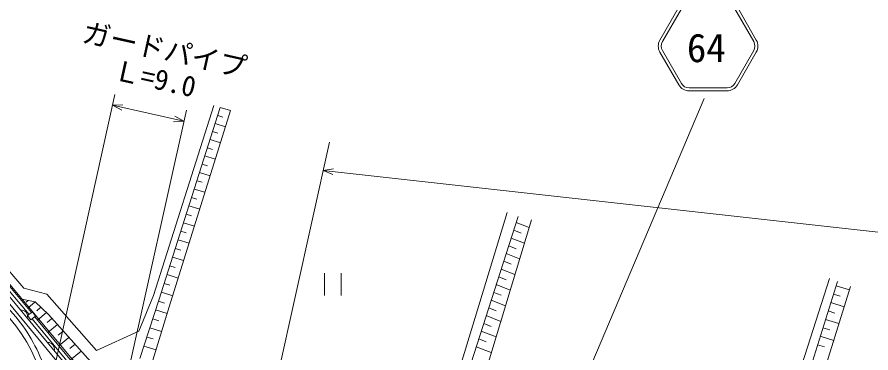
# Model space of a CAD drawing. Units: millimetres, scale not verified. Extents: x 40000 to 680000, y 20000 to 380000.
# Drawn here: x 152564 to 229220, y 310760 to 340858 of the extents above; entities that cross this region are included whole.
import ezdxf
from ezdxf.enums import TextEntityAlignment as Align

# ---------------------------------------------------------------- set-up
doc = ezdxf.new("R2010")
doc.units = ezdxf.units.MM
doc.header["$LTSCALE"] = 1000
for name, color, linetype, lineweight in [('M-BGD', 7, 'Continuous', 13), ('M-BMK-OTRS', 5, 'Continuous', 13), ('M-BMK-ROW', 30, 'Continuous', 13), ('M-STR-HTXT', 7, 'Continuous', 13), ('M-STR-STRC', 7, 'Continuous', 13)]:
    doc.layers.add(name, color=color, linetype=linetype, lineweight=lineweight)
doc.styles.add('ＭＳ ゴシック', font='')
doc.styles.get('ＭＳ ゴシック').set_extended_font_data('MS Gothic')

msp = doc.modelspace()

# ---------------------------------------------------------------- linework, layer by layer
at = {"layer": 'M-BGD'}
for p, q in [((170235, 332935), (164800, 315913)), ((170808, 332757), (165293, 315483)), ((170808, 332757), (171720, 332473)), ((166227, 314899), (171720, 332473)), ((170579, 332040), (171037, 331898)), ((170350, 331324), (171271, 331037)), ((170119, 330601), (170581, 330457)), ((169888, 329877), (170818, 329588)), ((169655, 329146), (170120, 329002)), ((169422, 328416), (170360, 328124)), ((169186, 327678), (169655, 327532)), ((143527, 326601), (153874, 314387)), ((168938, 326944), (169898, 326645)), ((143414, 326272), (153637, 314204)), ((153183, 316575), (144920, 326065)), ((168713, 326195), (169185, 326048)), ((168475, 325450), (169432, 325153)), ((168235, 324698), (168711, 324550)), ((167995, 323946), (168961, 323645)), ((167752, 323186), (168232, 323037)), ((196565, 323329), (189911, 301534)), ((197545, 322975), (190278, 300395)), ((167510, 322426), (168485, 322123)), ((194352, 308181), (198741, 322685)), ((197376, 322448), (198532, 321994)), ((167265, 321659), (167748, 321509)), ((197152, 321752), (197825, 321488)), ((167020, 320892), (168004, 320586)), ((196928, 321056), (198108, 320593)), ((166773, 320117), (167260, 319966)), ((196480, 319664), (197684, 319191)), ((196704, 320360), (197377, 320096)), ((166525, 319343), (167519, 319033)), ((196256, 318968), (196929, 318704)), ((166275, 318560), (166767, 318408)), ((196032, 318272), (197260, 317790)), ((166026, 317778), (167029, 317466)), ((180168, 317919), (180168, 315919)), ((181668, 315919), (181668, 317919)), ((195808, 317576), (196481, 317312)), ((225500, 317423), (217847, 293601)), ((165773, 316988), (166269, 316834)), ((195584, 316881), (196836, 316389)), ((226207, 317158), (218494, 292563)), ((219921, 292787), (227390, 316712)), ((226089, 316781), (227294, 316405)), ((155233, 316032), (153183, 316575)), ((155233, 316032), (159696, 310981)), ((163510, 312722), (164800, 315913)), ((165521, 316198), (166534, 315883)), ((195360, 316185), (196033, 315920)), ((225852, 316026), (226466, 315835)), ((157419, 308488), (151360, 315810)), ((154198, 315323), (152844, 315604)), ((153557, 315456), (153388, 315316)), ((154198, 315323), (153542, 314780)), ((155375, 314197), (154198, 315323)), ((165293, 315483), (163575, 310247)), ((165265, 315399), (165806, 315230)), ((195136, 315489), (196412, 314988)), ((225615, 315271), (226823, 314894)), ((153939, 314437), (153515, 314110)), ((154230, 314060), (153939, 314437)), ((154698, 314845), (154327, 314538)), ((155198, 314366), (154399, 313705)), ((163989, 307631), (166227, 314899)), ((165005, 314605), (166037, 314284)), ((194912, 314793), (195585, 314529)), ((225378, 314516), (225992, 314325)), ((153806, 313732), (153515, 314110)), ((154230, 314060), (153806, 313732)), ((153916, 313817), (157935, 308960)), ((154154, 314001), (158158, 309162)), ((155699, 313836), (155261, 313474)), ((159178, 309972), (155375, 314197)), ((164741, 313799), (165299, 313626)), ((194688, 314097), (195988, 313587)), ((225142, 313761), (226351, 313384)), ((156187, 313295), (155327, 312583)), ((164478, 312998), (165540, 312667)), ((194464, 313401), (195137, 313137)), ((224904, 313005), (225519, 312813)), ((156704, 312720), (156251, 312346)), ((157221, 312146), (156311, 311394)), ((159696, 310981), (163510, 312722)), ((164211, 312184), (164786, 312006)), ((194016, 312009), (194689, 311745)), ((194240, 312705), (195564, 312185)), ((224667, 312249), (225879, 311871)), ((157769, 311538), (157301, 311151)), ((163946, 311375), (165037, 311035)), ((193792, 311313), (195140, 310784)), ((224430, 311492), (225046, 311300)), ((158316, 310929), (157354, 310133))]:
    msp.add_line(p, q, dxfattribs=at)
for points in [[(143406, 325819), (151667, 316067), (157715, 308758), (158386, 308080), (159517, 307394), (163286, 306002), (172319, 303442)], [(151741, 314781), (151981, 314528), (152214, 314269), (152441, 314005), (152661, 313735), (152874, 313459), (153081, 313179), (153281, 312893), (153473, 312603), (153659, 312308), (153837, 312008), (154008, 311705), (154171, 311397), (154327, 311086), (154475, 310770), (154616, 310452), (154750, 310130), (154875, 309805), (154993, 309477), (155103, 309146), (155205, 308813), (155299, 308478)]]:
    msp.add_lwpolyline(points, dxfattribs=at)
for centre in [(152926, 314034), (155345, 311110)]:
    msp.add_arc(centre, 575, 344.02792, 95.18792, dxfattribs=at)
at = {"layer": 'M-BMK-OTRS'}
msp.add_line((143318, 327147), (158149, 309454), dxfattribs=at)
at = {"layer": 'M-BMK-ROW'}
msp.add_line((143318, 327147), (158149, 309454), dxfattribs=at)
at = {"layer": 'M-STR-HTXT'}
for p, q in [((161353, 333932), (155495, 307560)), ((161136, 332956), (162069, 333005)), ((167545, 331532), (161136, 332956)), ((161136, 332956), (161961, 332517)), ((167762, 332508), (160318, 298998)), ((167545, 331532), (166721, 331971)), ((167545, 331532), (166613, 331483)), ((180621, 329652), (173993, 299813)), ((180053, 327094), (180975, 327244)), ((180053, 327094), (332087, 310298)), ((180053, 327094), (180920, 326747))]:
    msp.add_line(p, q, dxfattribs=at)
at = {"layer": 'M-STR-STRC'}
for p, q in [((211972, 341743), (210271, 338796)), ((210503, 338663), (212204, 341609)), ((216998, 341609), (218698, 338663)), ((218930, 338796), (217229, 341743)), ((210271, 337725), (211972, 334779)), ((212204, 334913), (210503, 337859)), ((218698, 337859), (216998, 334913)), ((217229, 334779), (218930, 337725)), ((216302, 334511), (212900, 334511)), ((216302, 334243), (212900, 334243)), ((195709, 289941), (214264, 333558))]:
    msp.add_line(p, q, dxfattribs=at)
msp.add_lwpolyline([(154804, 308412), (154536, 309283), (154216, 310127), (153846, 310942), (153428, 311726), (152966, 312474), (152461, 313185), (151917, 313857), (151336, 314487)], dxfattribs=at)
for centre, radius, start, end in [((211199, 338261), 1071, 150, 210), ((211199, 338261), 804, 150, 210), ((218003, 338261), 804, 330, 30.00002), ((218003, 338261), 1071, 330, 30), ((212900, 335315), 1071, 210, 270), ((212900, 335315), 804, 210, 270), ((216302, 335315), 804, 270, 330), ((216302, 335315), 1071, 270, 330)]:
    msp.add_arc(centre, radius, start, end, dxfattribs=at)

# ---------------------------------------------------------------- texts
at = {"layer": 'M-STR-HTXT', "style": 'ＭＳ ゴシック'}
for s, p in [('ガードパイプ', (165502, 336504)), ('Ｌ=9.0', (164608, 333937))]:
    msp.add_text(s, height=1833, rotation=347.476, dxfattribs=at).set_placement(p, align=Align.BOTTOM_CENTER)
at = {"layer": 'M-STR-STRC', "style": 'ＭＳ ゴシック'}
msp.add_text('64', height=2566, dxfattribs=at).set_placement((214443, 338103), align=Align.MIDDLE_CENTER)

doc.saveas('drawing.dxf')
